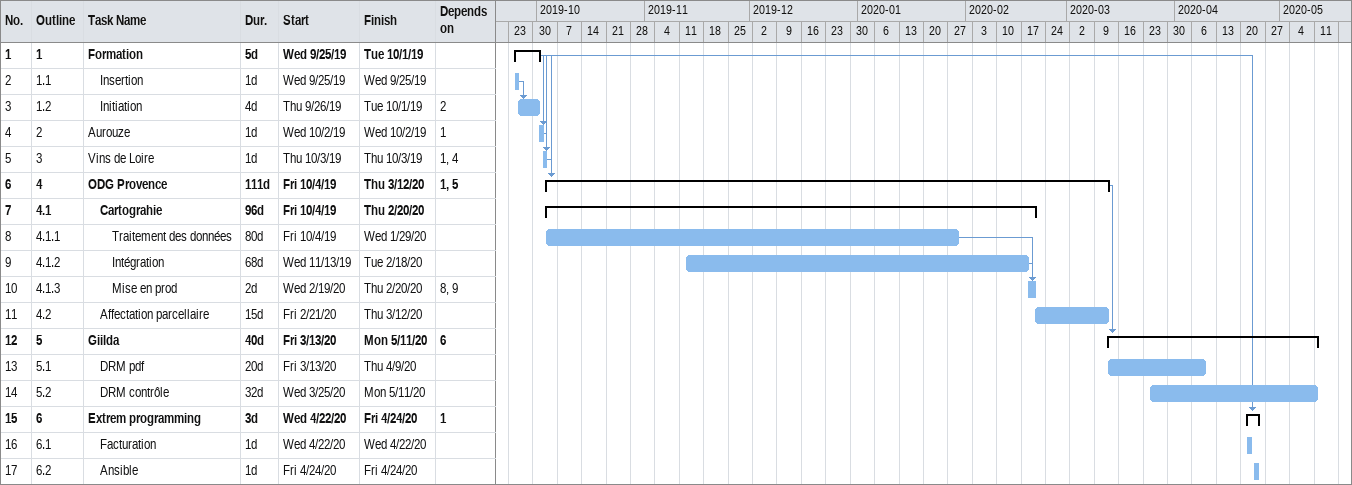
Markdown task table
| ID | WBS | Task | Duration | Start | Finish | Predecessors |
|---|---|---|---|---|---|---|
| 1 | 1 | **Formation** | 5d | 2019-09-25 | 2019-10-01 |  |
| 2 | 1.1 | Insertion | 1d | 2019-09-25 | 2019-09-25 |  |
| 3 | 1.2 | Initiation | 4d | 2019-09-26 | 2019-10-01 | 2 |
| 4 | 2 | Aurouze | 1d | 2019-10-02 | 2019-10-02 | 1 |
| 5 | 3 | Vins de Loire | 1d | 2019-10-03 | 2019-10-03 | 1, 4 |
| 6 | 4 | **ODG Provence** | 111d | 2019-10-04 | 2020-03-12 | 1, 5 |
| 7 | 4.1 | **Cartograhie** | 96d | 2019-10-04 | 2020-02-20 |  |
| 8 | 4.1.1 | Traitement des données | 80d | 2019-10-04 | 2020-01-29 |  |
| 9 | 4.1.2 | Intégration | 68d | 2019-11-13 | 2020-02-18 |  |
| 10 | 4.1.3 | Mise en prod | 2d | 2020-02-19 | 2020-02-20 | 8, 9 |
| 11 | 4.2 | Affectation parcellaire | 15d | 2020-02-21 | 2020-03-12 |  |
| 12 | 5 | **Giilda** | 40d | 2020-03-13 | 2020-05-11 | 6 |
| 13 | 5.1 | DRM pdf | 20d | 2020-03-13 | 2020-04-09 |  |
| 14 | 5.2 | DRM contrôle | 32d | 2020-03-25 | 2020-05-11 |  |
| 15 | 6 | **Extrem programming** | 3d | 2020-04-22 | 2020-04-24 | 1 |
| 16 | 6.1 | Facturation | 1d | 2020-04-22 | 2020-04-22 |  |
| 17 | 6.2 | Ansible | 1d | 2020-04-24 | 2020-04-24 |  |
